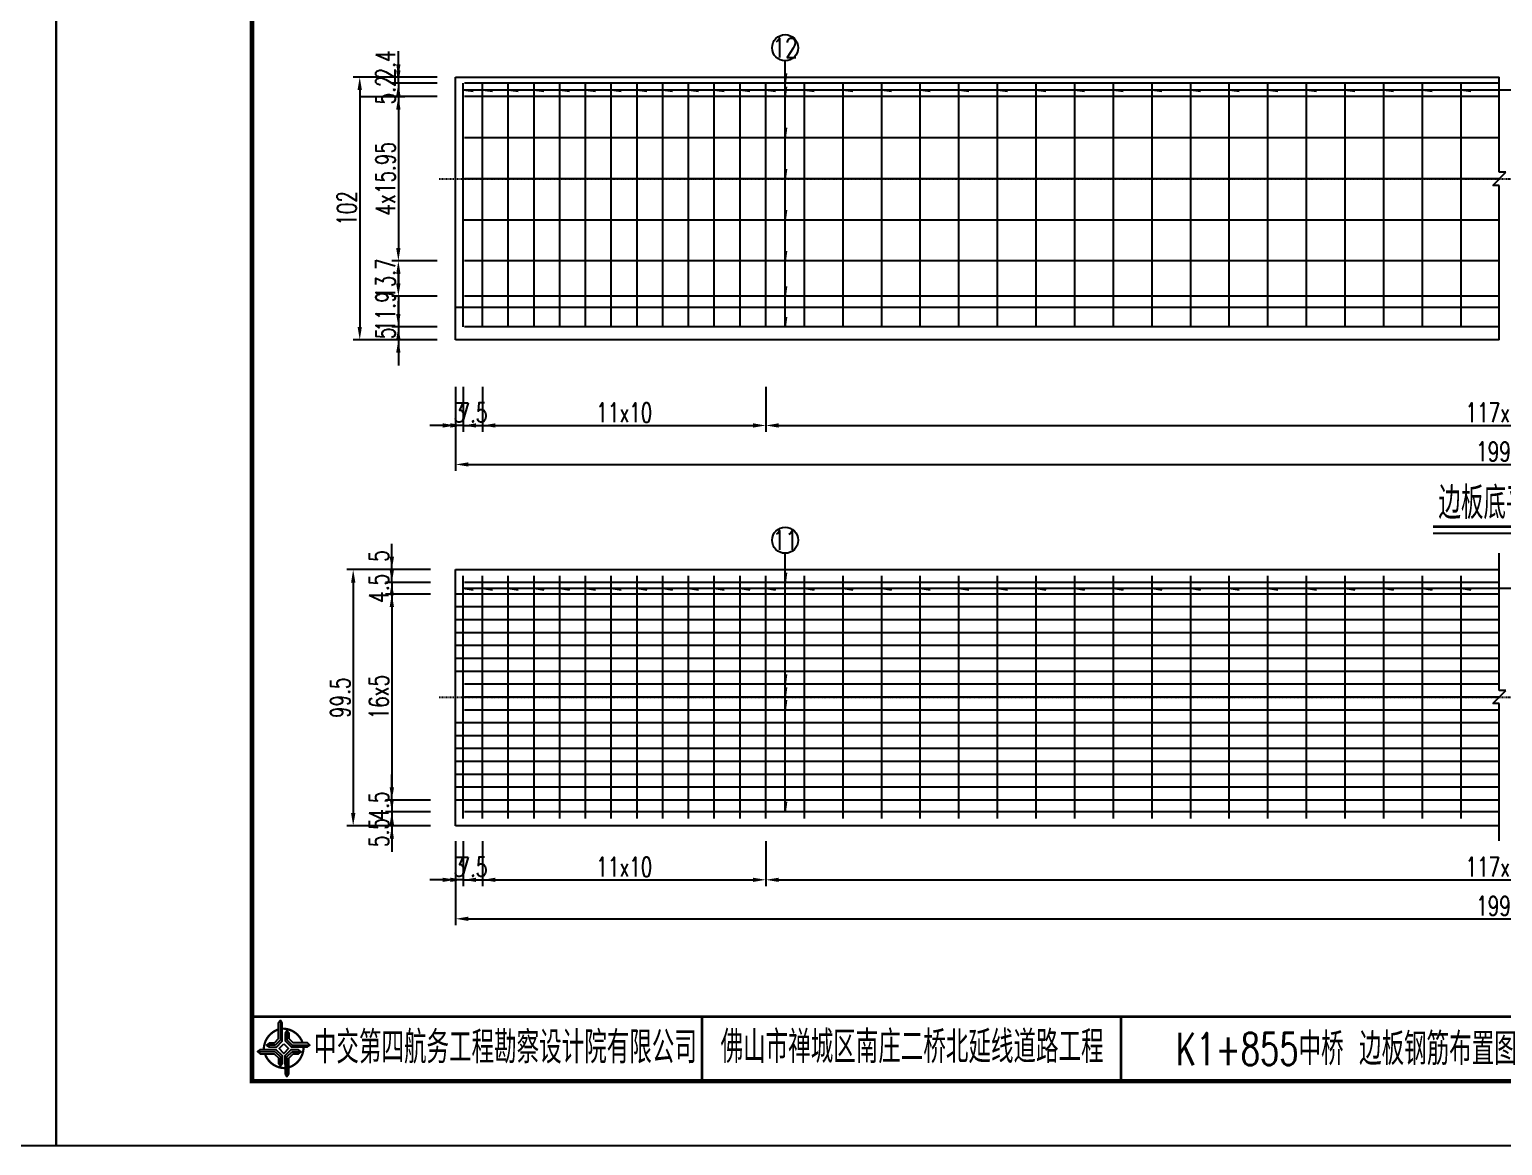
# Model space of a CAD drawing. Header units: millimetres. Extents: x -51 to 12129, y -1309 to -715.
# Drawn here: x 6245.2 to 6474, y -1308.7 to -1135.3 of the extents above; entities that cross this region are included whole.
import ezdxf
from ezdxf.enums import TextEntityAlignment as Align

# ---------------------------------------------------------------- set-up
doc = ezdxf.new("R2010")
doc.units = ezdxf.units.MM
doc.header["$LTSCALE"] = 0.25
doc.linetypes.add('CENTER', pattern=[0.8, 0.5, -0.1, 0.1, -0.1])
for name, color, linetype in [('20', 7, 'CENTER'), ('4', 4, 'Continuous'), ('图框', 7, 'Continuous'), ('文字', 7, 'Continuous'), ('标注', 4, 'Continuous'), ('次轮廓线', 7, 'Continuous'), ('钢筋', 6, 'Continuous')]:
    doc.layers.add(name, color=color, linetype=linetype)
doc.styles.get("Standard").update_dxf_attribs({"font": 'simplex1.shx', "width": 0.7, "bigfont": 'hztxt.shx'})
doc.dimstyles.new('比例1：25', dxfattribs={"dimtxt": 3, "dimasz": 2, "dimexe": 1, "dimexo": 1, "dimgap": 1, "dimtad": 1, "dimdec": 1, "dimlfac": 2.5, "dimzin": 9, "dimdsep": 46, "dimtxsty": 'Standard', "dimcen": -0.09, "dimclrd": 4, "dimclre": 4, "dimclrt": 7, "dimaunit": 1, "dimadec": 0, "dimazin": 0, "dimtfac": 0.0005, "dimtdec": 1, "dimtix": 1, "dimtmove": 2, "dimatfit": 3, "dimfxl": 0, "dimtolj": 1, "dimtzin": 13, "dimarcsym": 0})
doc.dimstyles.new('比例：1：25', dxfattribs={"dimscale": 0, "dimtxt": 3, "dimasz": 2, "dimexe": 1, "dimexo": 1, "dimgap": 0.5, "dimtad": 1, "dimdec": 1, "dimlfac": 2.5, "dimzin": 9, "dimdsep": 46, "dimtxsty": 'Standard', "dimcen": 0.5, "dimclrd": 256, "dimclre": 256, "dimclrt": 256, "dimadec": 1, "dimazin": 2, "dimtfac": 1, "dimtdec": 1, "dimtix": 1, "dimtmove": 2, "dimatfit": 3, "dimfxl": 0, "dimtolj": 1, "dimtzin": 0, "dimlwd": -1, "dimlwe": -1, "dimarcsym": 0})

# ---------------------------------------------------------------- blocks, each defined once
blk = doc.blocks.new('tb')
at = {"lineweight": -3}
h = blk.add_hatch(color=256, dxfattribs=at)
h.paths.add_polyline_path([(-1.23, -0.13), (-3.78, -0.14), (-4.14, -0.41), (-1.4, -0.44), (-0.56, -1.24), (-0.54, -2.62), (-0.27, -2.2), (-0.26, -1.06)])
h.paths.add_polyline_path([(0.13, -1.08), (0.14, -3.86), (0.41, -4.26), (0.44, -1.24), (1.25, -0.43), (2.66, -0.43), (2.26, -0.16), (1.07, -0.15)])
h.paths.add_polyline_path([(1.08, 0.3), (3.62, 0.3), (4.02, 0.56), (1.25, 0.57), (0.43, 1.39), (0.43, 2.8), (0.16, 2.41), (0.15, 1.24)])
h.paths.add_polyline_path([(-0.28, 1.21), (-0.28, 3.99), (-0.56, 4.39), (-0.57, 1.41), (-1.38, 0.6), (-2.74, 0.56), (-2.33, 0.3), (-1.2, 0.29)])
for p, q in [((-0.56, 4.39), (-0.57, 1.41)), ((0.43, 2.8), (0.43, 1.39)), ((-1.38, 0.6), (-2.74, 0.56)), ((-0.57, 1.41), (-1.38, 0.6)), ((0.43, 1.39), (1.25, 0.57)), ((1.25, 0.57), (4.02, 0.56)), ((-4.14, -0.41), (-1.4, -0.44)), ((-1.4, -0.44), (-0.56, -1.24)), ((-0.56, -1.24), (-0.54, -2.62)), ((0.41, -4.26), (0.44, -1.24)), ((0.44, -1.24), (1.25, -0.43)), ((1.25, -0.43), (2.66, -0.43))]:
    blk.add_line(p, q, dxfattribs=at)
at = {"lineweight": -3, "const_width": 0.35, "flags": 128}
for points in [[(-0.9, 3.02, 0.324167), (-3.16, -0.14)], [(2.88, 0.92, 0.324403), (-0.24, 3.15)], [(0.75, -2.86, 0.325418), (3.02, 0.26)], [(-2.98, -0.76, 0.322976), (0.14, -2.98)]]:
    blk.add_lwpolyline(points, format="xyb", dxfattribs=at)
at = {"lineweight": -3, "flags": 128}
for points in [[(-0.9, 3.99), (-0.9, 1.58), (-1.53, 0.91), (-2.34, 0.91), (-2.74, 0.56), (-2.33, 0.3), (-1.2, 0.29), (-0.28, 1.21), (-0.28, 3.99), (-0.56, 4.39)], [(3.62, 0.92), (1.43, 0.92), (0.77, 1.54), (0.77, 2.38), (0.43, 2.8), (0.16, 2.41), (0.15, 1.24), (1.08, 0.3), (3.62, 0.3), (4.02, 0.56)], [(-0.04, 0.77), (0.68, 0.04), (-0.04, -0.69), (-0.77, 0.05)], [(-3.73, -0.76), (-1.54, -0.76), (-0.89, -1.39), (-0.89, -2.21), (-0.54, -2.62), (-0.27, -2.2), (-0.26, -1.06), (-1.23, -0.13), (-3.78, -0.14), (-4.14, -0.41)], [(0.75, -3.85), (0.75, -1.43), (1.4, -0.78), (2.26, -0.78), (2.66, -0.43), (2.26, -0.16), (1.07, -0.15), (0.13, -1.08), (0.14, -3.86), (0.41, -4.26)]]:
    blk.add_lwpolyline(points, close=True, dxfattribs=at)
blk = doc.blocks.new('*D1434')
at = {"layer": 'Defpoints', "color": 0}
for p in [(6311.38, -1142.72), (6296.5, -1183.52), (6311.38, -1183.52)]:
    blk.add_point(p, dxfattribs=at)
at = {"layer": '标注'}
for p, q in [((6302.5, -1142.72), (6295.5, -1142.72)), ((6296.5, -1144.72), (6296.5, -1181.52)), ((6302.5, -1183.52), (6295.5, -1183.52))]:
    blk.add_line(p, q, dxfattribs=at)
for points in [[(6296.16, -1144.72), (6296.83, -1144.72), (6296.5, -1142.72)], [(6296.16, -1181.52), (6296.83, -1181.52), (6296.5, -1183.52)]]:
    blk.add_solid(points, dxfattribs=at)
at = {"layer": '标注', "insert": (6294.5, -1163.12), "char_height": 3, "attachment_point": 5, "rotation": 90}
blk.add_mtext('\\A1;102', dxfattribs=at)
blk = doc.blocks.new('*D1435')
at = {"layer": 'Defpoints', "color": 0}
for p in [(6302.5, -1142.72), (6313.2, -1142.72), (6313.2, -1143.68)]:
    blk.add_point(p, dxfattribs=at)
at = {"layer": '标注'}
for p, q in [((6302.5, -1140.72), (6302.5, -1138.72)), ((6308.5, -1142.72), (6301.5, -1142.72)), ((6308.5, -1143.68), (6301.5, -1143.68)), ((6302.5, -1143.68), (6302.5, -1142.72)), ((6302.5, -1145.68), (6302.5, -1147.68))]:
    blk.add_line(p, q, dxfattribs=at)
for points in [[(6302.16, -1140.72), (6302.83, -1140.72), (6302.5, -1142.72)], [(6302.16, -1145.68), (6302.83, -1145.68), (6302.5, -1143.68)]]:
    blk.add_solid(points, dxfattribs=at)
at = {"layer": '标注', "insert": (6300.5, -1140.83), "char_height": 3, "attachment_point": 5, "rotation": 90}
blk.add_mtext('\\A1;2.4', dxfattribs=at)
blk = doc.blocks.new('*D1436')
at = {"layer": 'Defpoints', "color": 0}
for p in [(6313.2, -1143.68), (5473.2, -1145.76), (6302.5, -1145.76)]:
    blk.add_point(p, dxfattribs=at)
at = {"layer": '标注'}
for p, q in [((6302.5, -1141.68), (6302.5, -1139.68)), ((6308.5, -1143.68), (6301.5, -1143.68)), ((6302.5, -1143.68), (6302.5, -1145.76)), ((6296.5, -1145.76), (6303.5, -1145.76)), ((6302.5, -1147.76), (6302.5, -1149.76))]:
    blk.add_line(p, q, dxfattribs=at)
for points in [[(6302.16, -1141.68), (6302.83, -1141.68), (6302.5, -1143.68)], [(6302.16, -1147.76), (6302.83, -1147.76), (6302.5, -1145.76)]]:
    blk.add_solid(points, dxfattribs=at)
at = {"layer": '标注', "insert": (6300.5, -1144.72), "char_height": 3, "attachment_point": 5, "rotation": 90}
blk.add_mtext('\\A1;5.2', dxfattribs=at)
blk = doc.blocks.new('*D1437')
at = {"layer": 'Defpoints', "color": 0}
for p in [(6313.2, -1145.76), (5462.5, -1171.28), (5473.2, -1171.28)]:
    blk.add_point(p, dxfattribs=at)
at = {"layer": '标注'}
for p, q in [((5468.5, -1145.76), (5461.5, -1145.76)), ((5462.5, -1147.76), (5462.5, -1169.28)), ((5468.5, -1171.28), (5461.5, -1171.28))]:
    blk.add_line(p, q, dxfattribs=at)
for points in [[(5462.16, -1147.76), (5462.83, -1147.76), (5462.5, -1145.76)], [(5462.16, -1169.28), (5462.83, -1169.28), (5462.5, -1171.28)]]:
    blk.add_solid(points, dxfattribs=at)
at = {"layer": '标注', "insert": (5460.5, -1158.52), "char_height": 3, "attachment_point": 5, "rotation": 90}
blk.add_mtext('\\A1;4x15.95', dxfattribs=at)
blk = doc.blocks.new('*D1426')
at = {"layer": 'Defpoints', "color": 0}
for p in [(6311.38, -1180.69), (6312.58, -1180.69), (6311.38, -1196.83)]:
    blk.add_point(p, dxfattribs=at)
at = {"layer": '标注'}
for p, q in [((6311.38, -1190.83), (6311.38, -1197.83)), ((6312.58, -1190.83), (6312.58, -1197.83)), ((6309.38, -1196.83), (6307.38, -1196.83)), ((6312.58, -1196.83), (6311.38, -1196.83)), ((6314.58, -1196.83), (6316.58, -1196.83))]:
    blk.add_line(p, q, dxfattribs=at)
for points in [[(6309.38, -1196.49), (6309.38, -1197.16), (6311.38, -1196.83)], [(6314.58, -1196.49), (6314.58, -1197.16), (6312.58, -1196.83)]]:
    blk.add_solid(points, dxfattribs=at)
at = {"layer": '标注', "insert": (6311.98, -1194.83), "char_height": 3, "attachment_point": 5}
blk.add_mtext('\\A1;3', dxfattribs=at)
blk = doc.blocks.new('*D1427')
at = {"layer": 'Defpoints', "color": 0}
for p in [(6312.58, -1180.19), (6315.58, -1180.19), (6315.58, -1196.83)]:
    blk.add_point(p, dxfattribs=at)
at = {"layer": '标注'}
for p, q in [((6312.58, -1190.83), (6312.58, -1197.83)), ((6315.58, -1190.83), (6315.58, -1197.83)), ((6310.58, -1196.83), (6308.58, -1196.83)), ((6312.58, -1196.83), (6315.58, -1196.83)), ((6317.58, -1196.83), (6319.58, -1196.83))]:
    blk.add_line(p, q, dxfattribs=at)
for points in [[(6310.58, -1196.49), (6310.58, -1197.16), (6312.58, -1196.83)], [(6317.58, -1196.49), (6317.58, -1197.16), (6315.58, -1196.83)]]:
    blk.add_solid(points, dxfattribs=at)
at = {"layer": '标注', "insert": (6314.08, -1194.83), "char_height": 3, "attachment_point": 5}
blk.add_mtext('\\A1;7.5', dxfattribs=at)
blk = doc.blocks.new('*D1428')
at = {"layer": 'Defpoints', "color": 0}
for p in [(6315.58, -1180.19), (6359.58, -1180.19), (6359.58, -1196.83)]:
    blk.add_point(p, dxfattribs=at)
at = {"layer": '标注'}
for p, q in [((6315.58, -1190.83), (6315.58, -1197.83)), ((6359.58, -1190.83), (6359.58, -1197.83)), ((6317.58, -1196.83), (6357.58, -1196.83))]:
    blk.add_line(p, q, dxfattribs=at)
for points in [[(6317.58, -1196.49), (6317.58, -1197.16), (6315.58, -1196.83)], [(6357.58, -1196.49), (6357.58, -1197.16), (6359.58, -1196.83)]]:
    blk.add_solid(points, dxfattribs=at)
at = {"layer": '标注', "insert": (6337.58, -1194.83), "char_height": 3, "attachment_point": 5}
blk.add_mtext('\\A1;11x10', dxfattribs=at)
blk = doc.blocks.new('*D1432')
at = {"layer": 'Defpoints', "color": 0}
for p in [(6359.58, -1180.19), (6587.44, -1180.19), (6587.44, -1196.83)]:
    blk.add_point(p, dxfattribs=at)
at = {"layer": '标注'}
for p, q in [((6359.58, -1190.83), (6359.58, -1197.83)), ((6587.44, -1190.83), (6587.44, -1197.83)), ((6361.58, -1196.83), (6585.44, -1196.83))]:
    blk.add_line(p, q, dxfattribs=at)
for points in [[(6361.58, -1196.49), (6361.58, -1197.16), (6359.58, -1196.83)], [(6585.44, -1196.49), (6585.44, -1197.16), (6587.44, -1196.83)]]:
    blk.add_solid(points, dxfattribs=at)
at = {"layer": '标注', "insert": (6473.51, -1194.83), "char_height": 3, "attachment_point": 5}
blk.add_mtext('\\A1;117x15', dxfattribs=at)
blk = doc.blocks.new('*D1433')
at = {"layer": 'Defpoints', "color": 0}
for p in [(6311.38, -1182.19), (6635.64, -1182.19), (6635.64, -1202.88)]:
    blk.add_point(p, dxfattribs=at)
at = {"layer": '标注'}
for p, q in [((6311.38, -1196.88), (6311.38, -1203.88)), ((6635.64, -1196.88), (6635.64, -1203.88)), ((6313.38, -1202.88), (6633.64, -1202.88))]:
    blk.add_line(p, q, dxfattribs=at)
for points in [[(6313.38, -1202.55), (6313.38, -1203.21), (6311.38, -1202.88)], [(6633.64, -1202.55), (6633.64, -1203.21), (6635.64, -1202.88)]]:
    blk.add_solid(points, dxfattribs=at)
at = {"layer": '标注', "insert": (6473.51, -1200.88), "char_height": 3, "attachment_point": 5}
blk.add_mtext('\\A1;1996', dxfattribs=at)
blk = doc.blocks.new('*D1438')
at = {"layer": 'Defpoints', "color": 0}
for p in [(6313.2, -1145.76), (6302.5, -1171.28), (6313.2, -1171.28)]:
    blk.add_point(p, dxfattribs=at)
at = {"layer": '标注'}
for p, q in [((6308.5, -1145.76), (6301.5, -1145.76)), ((6302.5, -1147.76), (6302.5, -1169.28)), ((6308.5, -1171.28), (6301.5, -1171.28))]:
    blk.add_line(p, q, dxfattribs=at)
for points in [[(6302.16, -1147.76), (6302.83, -1147.76), (6302.5, -1145.76)], [(6302.16, -1169.28), (6302.83, -1169.28), (6302.5, -1171.28)]]:
    blk.add_solid(points, dxfattribs=at)
at = {"layer": '标注', "insert": (6300.5, -1158.52), "char_height": 3, "attachment_point": 5, "rotation": 90}
blk.add_mtext('\\A1;4x15.95', dxfattribs=at)
blk = doc.blocks.new('*D1439')
at = {"layer": 'Defpoints', "color": 0}
for p in [(7153.2, -1145.76), (6302.5, -1171.28), (6313.2, -1171.28)]:
    blk.add_point(p, dxfattribs=at)
at = {"layer": '标注'}
for p, q in [((6308.5, -1145.76), (6301.5, -1145.76)), ((6302.5, -1147.76), (6302.5, -1169.28)), ((6308.5, -1171.28), (6301.5, -1171.28))]:
    blk.add_line(p, q, dxfattribs=at)
for points in [[(6302.16, -1147.76), (6302.83, -1147.76), (6302.5, -1145.76)], [(6302.16, -1169.28), (6302.83, -1169.28), (6302.5, -1171.28)]]:
    blk.add_solid(points, dxfattribs=at)
at = {"layer": '标注', "insert": (6300.5, -1158.52), "char_height": 3, "attachment_point": 5, "rotation": 90}
blk.add_mtext('\\A1;4x15.95', dxfattribs=at)
blk = doc.blocks.new('*D1440')
at = {"layer": 'Defpoints', "color": 0}
for p in [(6313.2, -1171.28), (6302.5, -1176.76), (6313.2, -1176.76)]:
    blk.add_point(p, dxfattribs=at)
at = {"layer": '标注'}
for p, q in [((6308.5, -1171.28), (6301.5, -1171.28)), ((6302.5, -1173.28), (6302.5, -1174.76)), ((6308.5, -1176.76), (6301.5, -1176.76))]:
    blk.add_line(p, q, dxfattribs=at)
for points in [[(6302.16, -1173.28), (6302.83, -1173.28), (6302.5, -1171.28)], [(6302.16, -1174.76), (6302.83, -1174.76), (6302.5, -1176.76)]]:
    blk.add_solid(points, dxfattribs=at)
at = {"layer": '标注', "insert": (6300.5, -1174.02), "char_height": 3, "attachment_point": 5, "rotation": 90}
blk.add_mtext('\\A1;13.7', dxfattribs=at)
blk = doc.blocks.new('*D1441')
at = {"layer": 'Defpoints', "color": 0}
for p in [(6313.2, -1176.76), (6302.5, -1181.52), (6313.2, -1181.52)]:
    blk.add_point(p, dxfattribs=at)
at = {"layer": '标注'}
for p, q in [((6302.5, -1174.76), (6302.5, -1172.76)), ((6308.5, -1176.76), (6301.5, -1176.76)), ((6302.5, -1176.76), (6302.5, -1181.52)), ((6308.5, -1181.52), (6301.5, -1181.52)), ((6302.5, -1183.52), (6302.5, -1185.52))]:
    blk.add_line(p, q, dxfattribs=at)
for points in [[(6302.16, -1174.76), (6302.83, -1174.76), (6302.5, -1176.76)], [(6302.16, -1183.52), (6302.83, -1183.52), (6302.5, -1181.52)]]:
    blk.add_solid(points, dxfattribs=at)
at = {"layer": '标注', "insert": (6300.5, -1179.14), "char_height": 3, "attachment_point": 5, "rotation": 90}
blk.add_mtext('\\A1;11.9', dxfattribs=at)
blk = doc.blocks.new('*D1442')
at = {"layer": 'Defpoints', "color": 0}
for p in [(6313.2, -1181.52), (6302.5, -1183.52), (6313.2, -1183.52)]:
    blk.add_point(p, dxfattribs=at)
at = {"layer": '标注'}
for p, q in [((6302.5, -1179.52), (6302.5, -1177.52)), ((6308.5, -1181.52), (6301.5, -1181.52)), ((6302.5, -1181.52), (6302.5, -1183.52)), ((6308.5, -1183.52), (6301.5, -1183.52)), ((6302.5, -1185.52), (6302.5, -1187.52))]:
    blk.add_line(p, q, dxfattribs=at)
for points in [[(6302.16, -1179.52), (6302.83, -1179.52), (6302.5, -1181.52)], [(6302.16, -1185.52), (6302.83, -1185.52), (6302.5, -1183.52)]]:
    blk.add_solid(points, dxfattribs=at)
at = {"layer": '标注', "insert": (6300.5, -1182.52), "char_height": 3, "attachment_point": 5, "rotation": 90}
blk.add_mtext('\\A1;5', dxfattribs=at)
blk = doc.blocks.new('*D1443')
at = {"layer": 'Defpoints', "color": 0}
for p in [(6311.38, -1251.26), (6312.58, -1251.26), (6311.38, -1267.39)]:
    blk.add_point(p, dxfattribs=at)
at = {"layer": '标注'}
for p, q in [((6311.38, -1261.39), (6311.38, -1268.39)), ((6312.58, -1261.39), (6312.58, -1268.39)), ((6309.38, -1267.39), (6307.38, -1267.39)), ((6312.58, -1267.39), (6311.38, -1267.39)), ((6314.58, -1267.39), (6316.58, -1267.39))]:
    blk.add_line(p, q, dxfattribs=at)
for points in [[(6309.38, -1267.06), (6309.38, -1267.72), (6311.38, -1267.39)], [(6314.58, -1267.06), (6314.58, -1267.72), (6312.58, -1267.39)]]:
    blk.add_solid(points, dxfattribs=at)
at = {"layer": '标注', "insert": (6311.98, -1265.39), "char_height": 3, "attachment_point": 5}
blk.add_mtext('\\A1;3', dxfattribs=at)
blk = doc.blocks.new('*D1444')
at = {"layer": 'Defpoints', "color": 0}
for p in [(6312.58, -1250.75), (6315.58, -1250.75), (6315.58, -1267.39)]:
    blk.add_point(p, dxfattribs=at)
at = {"layer": '标注'}
for p, q in [((6312.58, -1261.39), (6312.58, -1268.39)), ((6315.58, -1261.39), (6315.58, -1268.39)), ((6310.58, -1267.39), (6308.58, -1267.39)), ((6312.58, -1267.39), (6315.58, -1267.39)), ((6317.58, -1267.39), (6319.58, -1267.39))]:
    blk.add_line(p, q, dxfattribs=at)
for points in [[(6310.58, -1267.06), (6310.58, -1267.72), (6312.58, -1267.39)], [(6317.58, -1267.06), (6317.58, -1267.72), (6315.58, -1267.39)]]:
    blk.add_solid(points, dxfattribs=at)
at = {"layer": '标注', "insert": (6314.08, -1265.39), "char_height": 3, "attachment_point": 5}
blk.add_mtext('\\A1;7.5', dxfattribs=at)
blk = doc.blocks.new('*D1445')
at = {"layer": 'Defpoints', "color": 0}
for p in [(6315.58, -1250.75), (6359.58, -1250.75), (6359.58, -1267.39)]:
    blk.add_point(p, dxfattribs=at)
at = {"layer": '标注'}
for p, q in [((6315.58, -1261.39), (6315.58, -1268.39)), ((6359.58, -1261.39), (6359.58, -1268.39)), ((6317.58, -1267.39), (6357.58, -1267.39))]:
    blk.add_line(p, q, dxfattribs=at)
for points in [[(6317.58, -1267.06), (6317.58, -1267.72), (6315.58, -1267.39)], [(6357.58, -1267.06), (6357.58, -1267.72), (6359.58, -1267.39)]]:
    blk.add_solid(points, dxfattribs=at)
at = {"layer": '标注', "insert": (6337.58, -1265.39), "char_height": 3, "attachment_point": 5}
blk.add_mtext('\\A1;11x10', dxfattribs=at)
blk = doc.blocks.new('*D1449')
at = {"layer": 'Defpoints', "color": 0}
for p in [(6359.58, -1250.75), (6587.44, -1250.75), (6587.44, -1267.39)]:
    blk.add_point(p, dxfattribs=at)
at = {"layer": '标注'}
for p, q in [((6359.58, -1261.39), (6359.58, -1268.39)), ((6587.44, -1261.39), (6587.44, -1268.39)), ((6361.58, -1267.39), (6585.44, -1267.39))]:
    blk.add_line(p, q, dxfattribs=at)
for points in [[(6361.58, -1267.06), (6361.58, -1267.72), (6359.58, -1267.39)], [(6585.44, -1267.06), (6585.44, -1267.72), (6587.44, -1267.39)]]:
    blk.add_solid(points, dxfattribs=at)
at = {"layer": '标注', "insert": (6473.51, -1265.39), "char_height": 3, "attachment_point": 5}
blk.add_mtext('\\A1;117x15', dxfattribs=at)
blk = doc.blocks.new('*D1450')
at = {"layer": 'Defpoints', "color": 0}
for p in [(6311.38, -1252.75), (6635.64, -1252.75), (6635.64, -1273.44)]:
    blk.add_point(p, dxfattribs=at)
at = {"layer": '标注'}
for p, q in [((6311.38, -1267.44), (6311.38, -1274.44)), ((6635.64, -1267.44), (6635.64, -1274.44)), ((6313.38, -1273.44), (6633.64, -1273.44))]:
    blk.add_line(p, q, dxfattribs=at)
for points in [[(6313.38, -1273.11), (6313.38, -1273.78), (6311.38, -1273.44)], [(6633.64, -1273.11), (6633.64, -1273.78), (6635.64, -1273.44)]]:
    blk.add_solid(points, dxfattribs=at)
at = {"layer": '标注', "insert": (6473.51, -1271.44), "char_height": 3, "attachment_point": 5}
blk.add_mtext('\\A1;1996', dxfattribs=at)
blk = doc.blocks.new('*D1451')
at = {"layer": 'Defpoints', "color": 0}
for p in [(6314.88, -1219.22), (6295.48, -1259.02), (6314.88, -1259.02)]:
    blk.add_point(p, dxfattribs=at)
at = {"layer": '标注'}
for p, q in [((6301.48, -1219.22), (6294.48, -1219.22)), ((6295.48, -1221.22), (6295.48, -1257.02)), ((6301.48, -1259.02), (6294.48, -1259.02))]:
    blk.add_line(p, q, dxfattribs=at)
for points in [[(6295.15, -1221.22), (6295.82, -1221.22), (6295.48, -1219.22)], [(6295.15, -1257.02), (6295.82, -1257.02), (6295.48, -1259.02)]]:
    blk.add_solid(points, dxfattribs=at)
at = {"layer": '标注', "insert": (6293.48, -1239.12), "char_height": 3, "attachment_point": 5, "rotation": 90}
blk.add_mtext('\\A1;99.5', dxfattribs=at)
blk = doc.blocks.new('*D1452')
at = {"layer": 'Defpoints', "color": 0}
for p in [(6301.48, -1219.22), (6317.48, -1219.22), (6317.48, -1221.22)]:
    blk.add_point(p, dxfattribs=at)
at = {"layer": '标注'}
for p, q in [((6301.48, -1217.22), (6301.48, -1215.22)), ((6307.48, -1219.22), (6300.48, -1219.22)), ((6301.48, -1221.22), (6301.48, -1219.22)), ((6307.48, -1221.22), (6300.48, -1221.22)), ((6301.48, -1223.22), (6301.48, -1225.22))]:
    blk.add_line(p, q, dxfattribs=at)
for points in [[(6301.15, -1217.22), (6301.82, -1217.22), (6301.48, -1219.22)], [(6301.15, -1223.22), (6301.82, -1223.22), (6301.48, -1221.22)]]:
    blk.add_solid(points, dxfattribs=at)
at = {"layer": '标注', "insert": (6299.48, -1217.1), "char_height": 3, "attachment_point": 5, "rotation": 90}
blk.add_mtext('\\A1;5', dxfattribs=at)
blk = doc.blocks.new('*D1453')
at = {"layer": 'Defpoints', "color": 0}
for p in [(6316.81, -1221.22), (6301.48, -1223.02), (6316.81, -1223.02)]:
    blk.add_point(p, dxfattribs=at)
at = {"layer": '标注'}
for p, q in [((6301.48, -1219.22), (6301.48, -1217.22)), ((6307.48, -1221.22), (6300.48, -1221.22)), ((6301.48, -1221.22), (6301.48, -1223.02)), ((6307.48, -1223.02), (6300.48, -1223.02)), ((6301.48, -1225.02), (6301.48, -1227.02))]:
    blk.add_line(p, q, dxfattribs=at)
for points in [[(6301.15, -1219.22), (6301.82, -1219.22), (6301.48, -1221.22)], [(6301.15, -1225.02), (6301.82, -1225.02), (6301.48, -1223.02)]]:
    blk.add_solid(points, dxfattribs=at)
at = {"layer": '标注', "insert": (6299.48, -1222.12), "char_height": 3, "attachment_point": 5, "rotation": 90}
blk.add_mtext('\\A1;4.5', dxfattribs=at)
blk = doc.blocks.new('*D1454')
at = {"layer": 'Defpoints', "color": 0}
for p in [(6319.08, -1223.02), (6301.48, -1255.02), (6319.08, -1255.02)]:
    blk.add_point(p, dxfattribs=at)
at = {"layer": '标注'}
for p, q in [((6307.48, -1223.02), (6300.48, -1223.02)), ((6301.48, -1225.02), (6301.48, -1253.02)), ((6307.48, -1255.02), (6300.48, -1255.02))]:
    blk.add_line(p, q, dxfattribs=at)
for points in [[(6301.15, -1225.02), (6301.82, -1225.02), (6301.48, -1223.02)], [(6301.15, -1253.02), (6301.82, -1253.02), (6301.48, -1255.02)]]:
    blk.add_solid(points, dxfattribs=at)
at = {"layer": '标注', "insert": (6299.48, -1239.02), "char_height": 3, "attachment_point": 5, "rotation": 90}
blk.add_mtext('\\A1;16x5', dxfattribs=at)
blk = doc.blocks.new('*D1455')
at = {"layer": 'Defpoints', "color": 0}
for p in [(6317.15, -1255.02), (6301.48, -1256.82), (6317.15, -1256.82)]:
    blk.add_point(p, dxfattribs=at)
at = {"layer": '标注'}
for p, q in [((6301.48, -1253.02), (6301.48, -1251.02)), ((6307.48, -1255.02), (6300.48, -1255.02)), ((6301.48, -1255.02), (6301.48, -1256.82)), ((6307.48, -1256.82), (6300.48, -1256.82)), ((6301.48, -1258.82), (6301.48, -1260.82))]:
    blk.add_line(p, q, dxfattribs=at)
for points in [[(6301.15, -1253.02), (6301.82, -1253.02), (6301.48, -1255.02)], [(6301.15, -1258.82), (6301.82, -1258.82), (6301.48, -1256.82)]]:
    blk.add_solid(points, dxfattribs=at)
at = {"layer": '标注', "insert": (6299.48, -1255.92), "char_height": 3, "attachment_point": 5, "rotation": 90}
blk.add_mtext('\\A1;4.5', dxfattribs=at)
blk = doc.blocks.new('*D1456')
at = {"layer": 'Defpoints', "color": 0}
for p in [(6317.15, -1256.82), (6301.48, -1259.02), (6317.15, -1259.02)]:
    blk.add_point(p, dxfattribs=at)
at = {"layer": '标注'}
for p, q in [((6301.48, -1254.82), (6301.48, -1252.82)), ((6307.48, -1256.82), (6300.48, -1256.82)), ((6301.48, -1256.82), (6301.48, -1259.02)), ((6307.48, -1259.02), (6300.48, -1259.02)), ((6301.48, -1261.02), (6301.48, -1263.02))]:
    blk.add_line(p, q, dxfattribs=at)
for points in [[(6301.15, -1254.82), (6301.82, -1254.82), (6301.48, -1256.82)], [(6301.15, -1261.02), (6301.82, -1261.02), (6301.48, -1259.02)]]:
    blk.add_solid(points, dxfattribs=at)
at = {"layer": '标注', "insert": (6299.48, -1260.05), "char_height": 3, "attachment_point": 5, "rotation": 90}
blk.add_mtext('\\A1;5.5', dxfattribs=at)
blk = doc.blocks.new('*D1770')
at = {"layer": 'Defpoints', "color": 0}
for p in [(6802.01, -1239.17), (1359.98, -1242.17), (6754.34, -1242.17)]:
    blk.add_point(p, dxfattribs=at)
at = {"layer": '标注', "color": 4, "lineweight": -2}
for p, q in [((6754.34, -1237.17), (6754.34, -1235.17)), ((6760.34, -1239.17), (6753.34, -1239.17)), ((6754.34, -1239.17), (6754.34, -1242.17)), ((6748.34, -1242.17), (6755.34, -1242.17)), ((6754.34, -1244.17), (6754.34, -1246.17))]:
    blk.add_line(p, q, dxfattribs=at)
at = {"layer": '标注', "color": 4}
for points in [[(6754.01, -1237.17), (6754.67, -1237.17), (6754.34, -1239.17)], [(6754.01, -1244.17), (6754.67, -1244.17), (6754.34, -1242.17)]]:
    blk.add_solid(points, dxfattribs=at)
at = {"layer": '标注', "color": 7, "insert": (6751.84, -1240.67), "char_height": 3, "attachment_point": 5, "rotation": 90}
blk.add_mtext('\\A1;7.5', dxfattribs=at)
blk = doc.blocks.new('123')
at = {"layer": '图框', "color": 2}
blk.add_lwpolyline([(369.33, -1011.65), (369.33, -714.65), (-50.67, -714.65), (-50.67, -1011.65)], close=True, dxfattribs=at)

msp = doc.modelspace()

# ---------------------------------------------------------------- linework, layer by layer
for points, const_width in [([(6659.75412, -1021.65472), (6279.75412, -1021.65472), (6279.75412, -1298.65472), (6659.75412, -1298.65472), (6659.75412, -1021.65472)], 0.7), ([(6279.75412, -1288.65472), (6659.75412, -1288.65472)], 0.4)]:
    msp.add_lwpolyline(points, dxfattribs=dict(const_width=const_width))
at = {"layer": '20'}
for p, q in [((6308.84447, -1158.52311), (6638.1761, -1158.52313)), ((6308.84447, -1239.01812), (6638.1761, -1239.01812))]:
    msp.add_line(p, q, dxfattribs=at)
at = {"layer": '4'}
for p, q in [((6362.57745, -1256.81803), (6362.57751, -1216.68489)), ((6473.51031, -1238.00479), (6473.51028, -1216.6849)), ((6362.57746, -1221.21821), (6362.79108, -1219.69821)), ((6362.57746, -1221.21821), (6362.57746, -1221.21821)), ((6312.57771, -1222.1182), (6314.0977, -1222.33183)), ((6312.57771, -1222.1182), (6315.5777, -1222.1182)), ((6315.5777, -1222.1182), (6317.09769, -1222.33183)), ((6315.5777, -1222.1182), (6359.57748, -1222.1182)), ((6319.57767, -1222.1182), (6321.09767, -1222.33183)), ((6323.57765, -1222.1182), (6325.09764, -1222.33183)), ((6327.57762, -1222.1182), (6329.09762, -1222.33183)), ((6331.5776, -1222.1182), (6333.09759, -1222.33183)), ((6335.57757, -1222.1182), (6337.09756, -1222.33183)), ((6339.57755, -1222.1182), (6341.09754, -1222.33183)), ((6343.57753, -1222.1182), (6345.09753, -1222.33183)), ((6347.5775, -1222.11821), (6349.0975, -1222.33183)), ((6351.57748, -1222.1182), (6353.09747, -1222.33183)), ((6355.57745, -1222.11821), (6357.09744, -1222.33183)), ((6359.57744, -1222.1182), (6361.09742, -1222.33183)), ((6359.57744, -1222.1182), (6481.60347, -1222.1182)), ((6365.57739, -1222.1182), (6367.09739, -1222.33183)), ((6371.57736, -1222.11821), (6373.09736, -1222.33183)), ((6377.57733, -1222.1182), (6379.09733, -1222.33183)), ((6383.57731, -1222.1182), (6385.0973, -1222.33183)), ((6389.57726, -1222.1182), (6391.09728, -1222.33183)), ((6395.57724, -1222.1182), (6397.09723, -1222.33181)), ((6401.57721, -1222.1182), (6403.0972, -1222.33183)), ((6407.57718, -1222.11821), (6409.09717, -1222.33182)), ((6413.57714, -1222.1182), (6415.09714, -1222.33183)), ((6419.57711, -1222.1182), (6421.0971, -1222.33183)), ((6425.57708, -1222.1182), (6427.09707, -1222.33183)), ((6431.57704, -1222.1182), (6433.09704, -1222.33182)), ((6437.57701, -1222.11821), (6439.097, -1222.33183)), ((6443.57698, -1222.11819), (6445.09697, -1222.33183)), ((6449.57695, -1222.1182), (6451.09694, -1222.33183)), ((6455.57691, -1222.11821), (6457.09691, -1222.33183)), ((6461.57688, -1222.1182), (6463.09687, -1222.33183)), ((6467.57685, -1222.1182), (6469.09684, -1222.33183)), ((6362.57746, -1237.01812), (6362.79108, -1235.49813)), ((6362.57745, -1239.0181), (6362.79108, -1237.49812)), ((6362.57746, -1237.01812), (6362.57746, -1237.01812)), ((6362.57745, -1239.0181), (6362.57745, -1239.0181)), ((6362.57746, -1241.0181), (6362.79108, -1239.49811)), ((6472.49698, -1240.03145), (6474.52364, -1238.00479)), ((6473.51031, -1240.03145), (6472.49698, -1240.03145)), ((6473.51028, -1261.35134), (6473.51031, -1240.03145)), ((6474.52364, -1238.00479), (6473.51031, -1238.00479)), ((6362.57746, -1241.0181), (6362.57746, -1241.0181)), ((6362.57745, -1256.81803), (6362.79108, -1255.29804)), ((6362.57745, -1256.81803), (6362.57745, -1256.81803))]:
    msp.add_line(p, q, dxfattribs=at)
msp.add_circle((6362.57751, -1214.65824), 2.02666, dxfattribs=at)
at = {"layer": '图框', "const_width": 0.4}
for points in [[(6349.64754, -1288.65472), (6349.64754, -1298.65472)], [(6414.75412, -1298.65472), (6414.75412, -1288.65472)]]:
    msp.add_lwpolyline(points, dxfattribs=at)
at = {"layer": '文字'}
msp.add_line((6463.22897, -1213.53097), (6482.37464, -1213.53097), dxfattribs=at)
at = {"layer": '文字', "const_width": 0.4}
msp.add_lwpolyline([(6463.22897, -1212.53097), (6482.37464, -1212.53097)], dxfattribs=at)
at = {"layer": '标注'}
for p, q in [((6362.57744, -1143.68321), (6362.57748, -1140.18989)), ((6362.57744, -1143.68321), (6362.79107, -1142.16322)), ((6362.57744, -1181.52305), (6362.57749, -1143.6832)), ((6473.51031, -1157.5098), (6473.51029, -1142.7232)), ((6312.57771, -1144.7232), (6314.09771, -1144.93682)), ((6312.57771, -1144.7232), (6315.5777, -1144.7232)), ((6315.5777, -1144.7232), (6317.0977, -1144.93682)), ((6315.5777, -1144.7232), (6359.57748, -1144.7232)), ((6319.57768, -1144.7232), (6321.09768, -1144.93682)), ((6323.57766, -1144.7232), (6325.09764, -1144.93682)), ((6327.57763, -1144.7232), (6329.09762, -1144.93682)), ((6331.57762, -1144.7232), (6333.09761, -1144.93682)), ((6335.57758, -1144.7232), (6337.09757, -1144.93681)), ((6339.57755, -1144.72318), (6341.09754, -1144.93682)), ((6343.57752, -1144.7232), (6345.09753, -1144.93682)), ((6347.57751, -1144.72318), (6349.0975, -1144.93682)), ((6351.57749, -1144.7232), (6353.09748, -1144.93682)), ((6355.57745, -1144.7232), (6357.09745, -1144.93682)), ((6359.57744, -1144.72318), (6361.09744, -1144.93682)), ((6359.57744, -1144.72318), (6481.60349, -1144.72318)), ((6362.57749, -1145.7632), (6362.79111, -1144.24321)), ((6365.57741, -1144.7232), (6367.0974, -1144.93682)), ((6371.57736, -1144.7232), (6373.09736, -1144.93682)), ((6377.57735, -1144.7232), (6379.09732, -1144.93682)), ((6383.57731, -1144.7232), (6385.0973, -1144.93682)), ((6389.57727, -1144.7232), (6391.09727, -1144.93682)), ((6395.57724, -1144.7232), (6397.09723, -1144.93682)), ((6401.57721, -1144.7232), (6403.0972, -1144.93682)), ((6407.57718, -1144.7232), (6409.09717, -1144.93681)), ((6413.57714, -1144.7232), (6415.09714, -1144.93682)), ((6419.57711, -1144.7232), (6421.0971, -1144.93682)), ((6425.57708, -1144.7232), (6427.09709, -1144.93682)), ((6431.57704, -1144.7232), (6433.09704, -1144.93682)), ((6437.57701, -1144.7232), (6439.09702, -1144.93682)), ((6443.57698, -1144.72317), (6445.09699, -1144.93681)), ((6449.57695, -1144.72318), (6451.09694, -1144.93682)), ((6455.57691, -1144.7232), (6457.09692, -1144.93682)), ((6461.57688, -1144.7232), (6463.09689, -1144.93681)), ((6467.57686, -1144.7232), (6469.09684, -1144.93682)), ((6362.57748, -1152.14316), (6362.79111, -1150.62317)), ((6362.57748, -1158.52313), (6362.79109, -1157.00314)), ((6472.49697, -1159.53646), (6474.52363, -1157.5098)), ((6474.52363, -1157.5098), (6473.51031, -1157.5098)), ((6473.51028, -1159.53647), (6472.49697, -1159.53646)), ((6473.5103, -1183.52306), (6473.51028, -1159.53647)), ((6362.57746, -1164.90309), (6362.79109, -1163.3831)), ((6362.57745, -1171.28306), (6362.79109, -1169.76307)), ((6362.57744, -1176.76303), (6362.79109, -1175.24304)), ((6362.57745, -1181.52305), (6362.79109, -1180.00306))]:
    msp.add_line(p, q, dxfattribs=at)
msp.add_circle((6362.57748, -1138.16324), 2.02666, dxfattribs=at)
at = {"layer": '次轮廓线'}
for p, q in [((6311.37768, -1183.52306), (6311.3778, -1142.72321)), ((6311.3778, -1142.72321), (6473.5103, -1142.7232)), ((6473.51024, -1178.52306), (6311.37771, -1178.52306)), ((6473.51024, -1183.52306), (6311.37771, -1183.52306)), ((6311.37771, -1259.01802), (6311.37782, -1219.21822)), ((6311.37782, -1219.21822), (6473.51031, -1219.21822)), ((6473.5102, -1259.01801), (6311.37771, -1259.01802))]:
    msp.add_line(p, q, dxfattribs=at)
at = {"layer": '钢筋'}
for points in [[(6312.57771, -1181.52306), (6312.57772, -1143.68321)], [(6473.51027, -1143.68321), (6312.77778, -1143.68321)], [(6315.57771, -1181.52306), (6315.57769, -1143.68321)], [(6319.57769, -1181.52306), (6319.57767, -1143.68321)], [(6323.57765, -1181.52306), (6323.57765, -1143.6832)], [(6327.57764, -1181.52306), (6327.57762, -1143.6832)], [(6331.5776, -1181.52306), (6331.5776, -1143.6832)], [(6335.57758, -1181.52306), (6335.57758, -1143.68321)], [(6339.57756, -1181.52306), (6339.57758, -1143.68323)], [(6343.57754, -1181.52306), (6343.57754, -1143.68321)], [(6347.5775, -1181.52306), (6347.57752, -1143.68321)], [(6351.5775, -1181.52306), (6351.57749, -1143.68321)], [(6355.57746, -1181.52306), (6355.57745, -1143.68321)], [(6359.57742, -1181.52306), (6359.57745, -1143.68323)], [(6365.57739, -1181.52306), (6365.57741, -1143.68321)], [(6371.57737, -1181.52306), (6371.57737, -1143.68321)], [(6377.57734, -1181.52306), (6377.57734, -1143.68321)], [(6383.57733, -1181.52306), (6383.57731, -1143.68321)], [(6389.57728, -1181.52306), (6389.57726, -1143.68321)], [(6395.57724, -1181.52306), (6395.57724, -1143.68321)], [(6401.57721, -1181.52306), (6401.57719, -1143.68321)], [(6407.57718, -1181.52306), (6407.57718, -1143.68321)], [(6413.57714, -1181.52306), (6413.57714, -1143.68321)], [(6419.57711, -1181.52306), (6419.57711, -1143.68321)], [(6425.57708, -1181.52306), (6425.57708, -1143.68321)], [(6431.57704, -1181.52306), (6431.57704, -1143.68321)], [(6437.57701, -1181.52306), (6437.57701, -1143.68321)], [(6443.57698, -1181.52306), (6443.57698, -1143.68321)], [(6449.57695, -1181.52306), (6449.57695, -1143.6832)], [(6455.57693, -1181.52306), (6455.57691, -1143.68321)], [(6461.5769, -1181.52306), (6461.57688, -1143.6832)], [(6467.57684, -1181.52306), (6467.57686, -1143.68321)], [(6473.5103, -1145.7632), (6312.77776, -1145.76318)], [(6473.51027, -1152.14316), (6312.77774, -1152.14316)], [(6473.5103, -1158.52313), (6312.77774, -1158.52313)], [(6312.57771, -1164.90312), (6473.51029, -1164.90311)], [(6473.51028, -1171.28307), (6312.77772, -1171.28306)], [(6473.51051, -1176.76304), (6312.77793, -1176.76303)], [(6473.51141, -1181.52304), (6312.77884, -1181.52306)], [(6312.57771, -1257.85802), (6312.57771, -1220.17821)], [(6473.51028, -1221.21821), (6312.7778, -1221.21821)], [(6315.57769, -1257.85802), (6315.5777, -1220.17821)], [(6319.57767, -1257.85802), (6319.57767, -1220.17821)], [(6323.57765, -1257.85802), (6323.57765, -1220.17821)], [(6327.57763, -1257.85802), (6327.57763, -1220.17821)], [(6331.5776, -1257.85802), (6331.57759, -1220.1782)], [(6335.57758, -1257.85802), (6335.57757, -1220.17821)], [(6339.57755, -1257.85802), (6339.57755, -1220.17821)], [(6343.57753, -1257.85802), (6343.57753, -1220.1782)], [(6347.5775, -1257.85802), (6347.5775, -1220.17822)], [(6351.57748, -1257.85802), (6351.57748, -1220.17821)], [(6355.57745, -1257.85802), (6355.57745, -1220.1782)], [(6359.57743, -1257.85802), (6359.57743, -1220.17822)], [(6365.5774, -1257.85802), (6365.5774, -1220.17821)], [(6371.57736, -1257.85802), (6371.57737, -1220.1782)], [(6377.57733, -1257.85802), (6377.57733, -1220.17821)], [(6383.57731, -1257.85802), (6383.57731, -1220.17821)], [(6389.57727, -1257.85801), (6389.57727, -1220.17822)], [(6395.57724, -1257.85802), (6395.57724, -1220.17821)], [(6401.57721, -1257.85802), (6401.57721, -1220.17821)], [(6407.57718, -1257.85802), (6407.57718, -1220.1782)], [(6413.57714, -1257.85802), (6413.57713, -1220.17821)], [(6419.57711, -1257.85802), (6419.57711, -1220.17821)], [(6425.57708, -1257.85802), (6425.57708, -1220.17821)], [(6431.57704, -1257.85802), (6431.57704, -1220.17821)], [(6437.57701, -1257.85802), (6437.57701, -1220.17821)], [(6443.57698, -1257.85802), (6443.57698, -1220.17821)], [(6449.57695, -1257.85802), (6449.57695, -1220.17822)], [(6455.57691, -1257.85802), (6455.57691, -1220.17821)], [(6461.57688, -1257.85802), (6461.57688, -1220.17821)], [(6467.57685, -1257.85802), (6467.57685, -1220.17821)], [(6473.51028, -1223.01818), (6311.37778, -1223.01818)], [(6473.51028, -1225.01817), (6311.37778, -1225.01817)], [(6473.51028, -1227.01816), (6311.37778, -1227.01816)], [(6473.51028, -1231.01814), (6311.37777, -1231.01814)], [(6473.51028, -1229.01815), (6311.37778, -1229.01816)], [(6473.51028, -1233.01813), (6311.37777, -1233.01813)], [(6473.51027, -1235.01813), (6311.37776, -1235.01813)], [(6473.51028, -1237.01812), (6312.77775, -1237.01812)], [(6473.51028, -1239.01811), (6312.77775, -1239.01811)], [(6473.51027, -1241.01809), (6312.77775, -1241.0181)], [(6473.51028, -1243.01809), (6311.37775, -1243.01809)], [(6473.51028, -1245.01808), (6311.37774, -1245.01808)], [(6473.51028, -1247.01808), (6311.37774, -1247.01808)], [(6473.51028, -1249.01807), (6311.37774, -1249.01807)], [(6473.51028, -1251.01806), (6311.37773, -1251.01806)], [(6473.51028, -1253.01805), (6311.37773, -1253.01805)], [(6473.51028, -1255.01804), (6311.37772, -1255.01804)], [(6473.51028, -1256.81802), (6312.77771, -1256.81803)]]:
    msp.add_lwpolyline(points, dxfattribs=at)

# ---------------------------------------------------------------- block references
at = {"lineweight": -3}
msp.add_blockref('tb', (6284.74985, -1293.64938), dxfattribs=at)
at = {"layer": '标注'}
for p in [(5880, -297), (6300, -297)]:
    msp.add_blockref('123', p, dxfattribs=at)

# ---------------------------------------------------------------- texts
at = {"layer": '图框', "width": 0.7}
for s, p in [('中交第四航务工程勘察设计院有限公司', (6319.11923, -1293.40628)), ('佛山市禅城区南庄二桥北延线道路工程', (6382.29837, -1293.34002)), ('K1+855中桥 边板钢筋布置图', (6449.75412, -1293.65472))]:
    msp.add_text(s, height=5, dxfattribs=at).set_placement(p, align=Align.MIDDLE_CENTER)
at = {"layer": '文字', "width": 0.7}
msp.add_text('边板底平面', height=5, dxfattribs=at).set_placement((6472.80197, -1208.86082), align=Align.MIDDLE_CENTER)
at = {"layer": '标注', "width": 0.755858}
for s, p in [('12', (6362.57748, -1138.16324)), ('11', (6362.57751, -1214.65824))]:
    msp.add_text(s, height=3, dxfattribs=at).set_placement(p, align=Align.MIDDLE)

# ---------------------------------------------------------------- dimensions: what is measured, and where the dimension line sits
at = {"layer": '标注'}
for base, p1, p2, picture, middle in [((6302.4957, -1142.72321), (6313.20453, -1143.68321), (6313.20453, -1142.72321), '*D1435', (6300.4957, -1140.83081)), ((6301.48257, -1219.21822), (6317.4773, -1221.21821), (6317.4773, -1219.21822), '*D1452', (6299.48257, -1217.10064)), ((6301.48257, -1259.01802), (6317.15275, -1256.81803), (6317.15275, -1259.01802), '*D1456', (6299.48257, -1260.04766))]:
    dim = msp.add_linear_dim(base=base, p1=p1, p2=p2, angle=90, dimstyle='比例：1：25', override={"dimscale": 1}, dxfattribs=at)
    dim.commit()
    dim.dimension.update_dxf_attribs({"geometry": picture, "text_midpoint": middle, "dimtype": 160})
for base, p1, p2, picture, middle in [((6302.4957, -1145.7631), (6313.20453, -1143.68321), (5473.20453, -1145.7631), '*D1436', (6300.4957, -1144.72316)), ((6296.4957, -1183.52306), (6311.3778, -1142.72321), (6311.37768, -1183.52306), '*D1434', (6294.4957, -1163.12314)), ((6302.4957, -1176.76303), (6313.20453, -1171.2834), (6313.20453, -1176.76303), '*D1440', (6300.4957, -1174.02321)), ((6302.4957, -1181.52306), (6313.20453, -1176.76303), (6313.20453, -1181.52306), '*D1441', (6300.4957, -1179.14304)), ((6302.4957, -1183.52306), (6313.20453, -1181.52306), (6313.20453, -1183.52306), '*D1442', (6300.4957, -1182.52306)), ((6301.48257, -1223.01818), (6316.80649, -1221.21821), (6316.80649, -1223.01818), '*D1453', (6299.48257, -1222.11819)), ((6295.48257, -1259.01802), (6314.87577, -1219.21822), (6314.87566, -1259.01802), '*D1451', (6293.48257, -1239.11812)), ((6301.48257, -1256.81803), (6317.15275, -1255.01804), (6317.15275, -1256.81803), '*D1455', (6299.48257, -1255.91803))]:
    dim = msp.add_linear_dim(base=base, p1=p1, p2=p2, angle=90, dimstyle='比例：1：25', override={"dimscale": 1}, dxfattribs=at)
    dim.commit()
    dim.dimension.update_dxf_attribs({"geometry": picture, "text_midpoint": middle})
for base, p1, p2, text, picture, middle in [((5462.4957, -1171.28298), (6313.20453, -1145.76318), (5473.20453, -1171.28298), '4x15.95', '*D1437', (5460.4957, -1158.52308)), ((6302.4957, -1171.28298), (7153.20453, -1145.76318), (6313.20453, -1171.28298), '4x15.95', '*D1439', (6300.4957, -1158.52308)), ((6302.4957, -1171.2834), (6313.20453, -1145.76352), (6313.20453, -1171.2834), '4x15.95', '*D1438', (6300.4957, -1158.52346)), ((6301.48257, -1255.01804), (6319.07565, -1223.01818), (6319.07564, -1255.01804), '16x5', '*D1454', (6299.48257, -1239.01811))]:
    dim = msp.add_linear_dim(base=base, p1=p1, p2=p2, angle=90, text=text, dimstyle='比例：1：25', override={"dimscale": 1}, dxfattribs=at)
    dim.commit()
    dim.dimension.update_dxf_attribs({"geometry": picture, "text_midpoint": middle})
for base, p1, p2, picture, middle in [((6311.37771, -1196.82827), (6312.5777, -1180.6918), (6311.37771, -1180.6918), '*D1426', (6311.97771, -1194.82827)), ((6315.57769, -1196.82827), (6312.5777, -1180.18514), (6315.57769, -1180.18514), '*D1427', (6314.0777, -1194.82827)), ((6311.37771, -1267.3915), (6312.57771, -1251.25504), (6311.37771, -1251.25504), '*D1443', (6311.97771, -1265.3915)), ((6315.5777, -1267.3915), (6312.57771, -1250.74838), (6315.5777, -1250.74838), '*D1444', (6314.0777, -1265.3915))]:
    dim = msp.add_linear_dim(base=base, p1=p1, p2=p2, dimstyle='比例：1：25', override={"dimscale": 1}, dxfattribs=at)
    dim.commit()
    dim.dimension.update_dxf_attribs({"geometry": picture, "text_midpoint": middle})
for base, p1, p2, text, picture, middle in [((6359.57742, -1196.82827), (6315.57769, -1180.18502), (6359.57742, -1180.18506), '11x10', '*D1428', (6337.57756, -1194.82827)), ((6587.44306, -1196.82827), (6359.57742, -1180.18514), (6587.44306, -1180.18514), '117x15', '*D1432', (6473.51024, -1194.82827)), ((6635.64269, -1202.88161), (6311.37771, -1182.18512), (6635.64269, -1182.18512), '1996', '*D1433', (6473.5102, -1200.88161)), ((6359.57742, -1267.3915), (6315.5777, -1250.74826), (6359.57742, -1250.7483), '11x10', '*D1445', (6337.57756, -1265.3915)), ((6587.44306, -1267.3915), (6359.57742, -1250.74838), (6587.44306, -1250.74838), '117x15', '*D1449', (6473.51024, -1265.3915)), ((6635.6427, -1273.44485), (6311.37771, -1252.74836), (6635.6427, -1252.74836), '1996', '*D1450', (6473.5102, -1271.44485))]:
    dim = msp.add_linear_dim(base=base, p1=p1, p2=p2, text=text, dimstyle='比例：1：25', override={"dimscale": 1}, dxfattribs=at)
    dim.commit()
    dim.dimension.update_dxf_attribs({"geometry": picture, "text_midpoint": middle})
dim = msp.add_linear_dim(base=(6754.34071, -1242.16763), p1=(6802.01318, -1239.16763), p2=(1359.9844, -1242.16763), angle=90, dimstyle='比例1：25', dxfattribs=at)
dim.commit()
dim.dimension.update_dxf_attribs({"geometry": '*D1770', "text_midpoint": (6751.84071, -1240.66763)})

doc.saveas('drawing.dxf')
